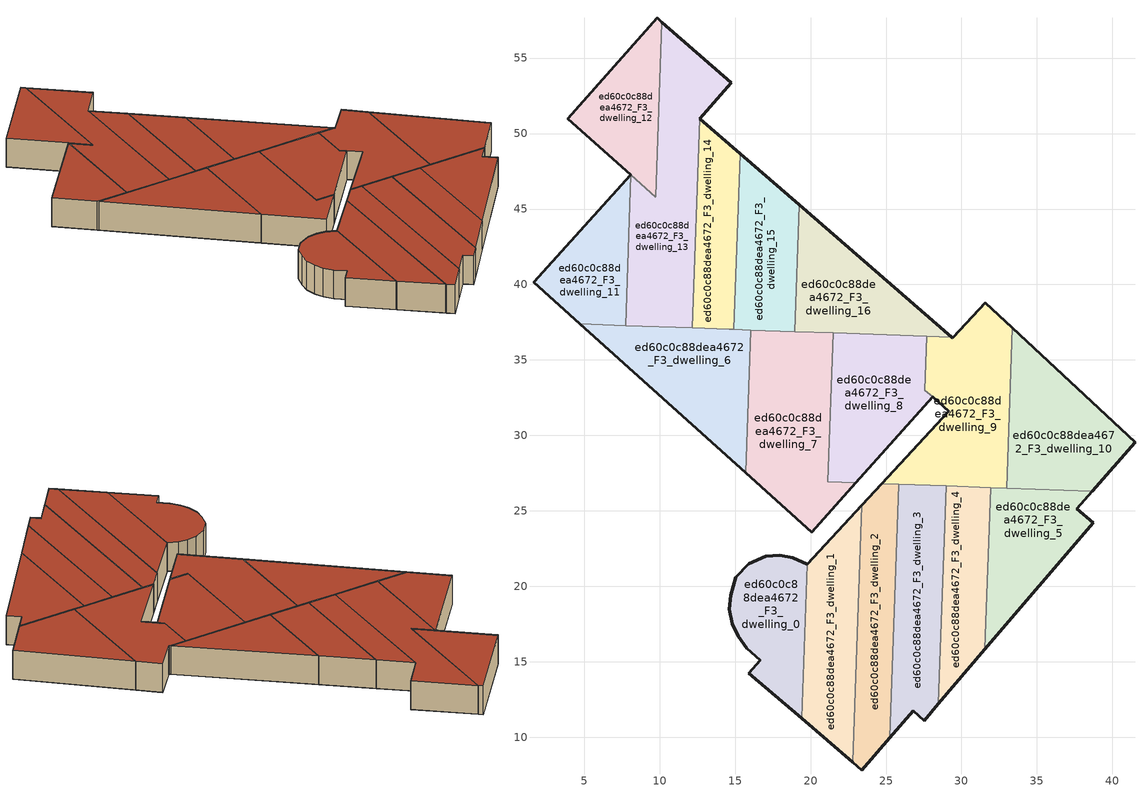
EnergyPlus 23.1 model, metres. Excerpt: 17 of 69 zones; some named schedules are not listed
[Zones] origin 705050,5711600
ed60c0c88dea4672_F3_dwelling_0
 floor to ed60c0c88dea4672_F2_dwelling_0 (EU_floor_Construction): 19.42,11.25 19.78,21.48 18.82,21.91 17.95,22.05 17.03,22 15.9,21.5 15.06,20.6 14.71,19.42 14.62,18.49 14.83,17.53 15.2,16.7 15.78,15.91 16.69,15.12 15.92,14.25 z9
 wall outside (EU_wall_Construction): 19.42,11.25 15.92,14.25 16.69,15.12 15.78,15.91 15.2,16.7 14.83,17.53 14.62,18.49 14.71,19.42 15.06,20.6 15.9,21.5 17.03,22 17.95,22.05 18.82,21.91 19.78,21.48 z9:12
 wall to ed60c0c88dea4672_F3_dwelling_1 (EU_wall_Construction): 19.78,21.48 19.42,11.25 z9:12
 roof outside (EU_roof_Construction): 19.78,21.48 19.42,11.25 15.92,14.25 16.69,15.12 15.78,15.91 15.2,16.7 14.83,17.53 14.62,18.49 14.71,19.42 15.06,20.6 15.9,21.5 17.03,22 17.95,22.05 18.82,21.91 z12
ed60c0c88dea4672_F3_dwelling_1
 floor to ed60c0c88dea4672_F2_dwelling_1 (EU_floor_Construction): 22.79,8.36 23.39,25.38 19.78,21.48 19.42,11.25 z9
 wall outside (EU_wall_Construction): 19.78,21.48 23.39,25.38 / 22.79,8.36 19.42,11.25 z9:12
 wall to ed60c0c88dea4672_F3_dwelling_2 (EU_wall_Construction): 23.39,25.38 22.79,8.36 z9:12
 roof outside (EU_roof_Construction): 23.39,25.38 22.79,8.36 19.42,11.25 19.78,21.48 z12
ed60c0c88dea4672_F3_dwelling_10
 floor to ed60c0c88dea4672_F2_dwelling_10 (EU_floor_Construction): 38.66,26.31 41.5,29.56 33.38,37.13 33,26.51 z9
 wall outside (EU_wall_Construction): 33.38,37.13 41.5,29.56 38.66,26.31 z9:12
 wall to ed60c0c88dea4672_F3_dwelling_9 (EU_wall_Construction): 33,26.51 33.38,37.13 z9:12
 wall to ed60c0c88dea4672_F3_dwelling_5 (EU_wall_Construction): 38.66,26.31 33,26.51 z9:12
 roof outside (EU_roof_Construction): 41.5,29.56 38.66,26.31 33,26.51 33.38,37.13 z12
ed60c0c88dea4672_F3_dwelling_11
 floor to ed60c0c88dea4672_F2_dwelling_11 (EU_floor_Construction): 7.75,37.28 8.1,47.26 1.65,40.14 4.71,37.38 z9
 wall outside (EU_wall_Construction): 4.71,37.38 1.65,40.14 8.1,47.26 z9:12
 wall to ed60c0c88dea4672_F3_dwelling_13 (EU_wall_Construction): 8.1,47.26 7.75,37.28 z9:12
 wall to ed60c0c88dea4672_F3_dwelling_6 (EU_wall_Construction): 7.75,37.28 4.71,37.38 z9:12
 roof outside (EU_roof_Construction): 8.1,47.26 7.75,37.28 4.71,37.38 1.65,40.14 z12
ed60c0c88dea4672_F3_dwelling_12
 floor to ed60c0c88dea4672_F2_dwelling_12 (EU_floor_Construction): 9.75,45.8 10.16,57.37 9.83,57.66 3.9,51 z9
 wall outside (EU_wall_Construction): 8.1,47.26 3.9,51 9.83,57.66 10.16,57.37 z9:12
 wall to ed60c0c88dea4672_F3_dwelling_13 (EU_wall_Construction): 10.16,57.37 9.75,45.8 / 9.75,45.79 8.1,47.26 z9:12
 roof outside (EU_roof_Construction): 10.16,57.37 9.75,45.79 3.9,51 9.83,57.66 z12
ed60c0c88dea4672_F3_dwelling_13
 floor to ed60c0c88dea4672_F2_dwelling_13 (EU_floor_Construction): 12.16,37.12 12.65,50.97 14.74,53.37 10.16,57.37 9.75,45.79 8.1,47.26 7.75,37.28 z9
 wall outside (EU_wall_Construction): 10.16,57.37 14.74,53.37 12.65,50.97 z9:12
 wall to ed60c0c88dea4672_F3_dwelling_14 (EU_wall_Construction): 12.65,50.97 12.16,37.12 z9:12
 wall to ed60c0c88dea4672_F3_dwelling_6 (EU_wall_Construction): 12.16,37.12 7.75,37.28 z9:12
 roof outside (EU_roof_Construction): 14.74,53.37 12.65,50.97 12.16,37.12 7.75,37.28 8.1,47.26 9.75,45.79 10.16,57.37 z12
ed60c0c88dea4672_F3_dwelling_14
 floor to ed60c0c88dea4672_F2_dwelling_14 (EU_floor_Construction): 14.92,37.02 15.33,48.65 12.65,50.97 12.16,37.12 14.62,37.03 z9
 wall outside (EU_wall_Construction): 12.65,50.97 15.33,48.65 z9:12
 wall to ed60c0c88dea4672_F3_dwelling_15 (EU_wall_Construction): 15.33,48.65 14.92,37.02 z9:12
 wall to ed60c0c88dea4672_F3_dwelling_6 (EU_wall_Construction): 14.92,37.02 14.62,37.03 12.16,37.12 z9:12
 roof outside (EU_roof_Construction): 15.33,48.65 14.92,37.02 14.62,37.03 12.16,37.12 12.65,50.97 z12
ed60c0c88dea4672_F3_dwelling_15
 floor to ed60c0c88dea4672_F2_dwelling_15 (EU_floor_Construction): 18.94,36.88 19.24,45.27 15.33,48.65 14.92,37.02 z9
 wall outside (EU_wall_Construction): 15.33,48.65 19.24,45.27 z9:12
 wall to ed60c0c88dea4672_F3_dwelling_16 (EU_wall_Construction): 19.24,45.27 18.94,36.88 z9:12
 wall to ed60c0c88dea4672_F3_dwelling_7 (EU_wall_Construction): 18.94,36.88 16.04,36.98 z9:12
 wall to ed60c0c88dea4672_F3_dwelling_6 (EU_wall_Construction): 16.04,36.98 14.92,37.02 z9:12
 roof outside (EU_roof_Construction): 19.24,45.27 18.94,36.88 14.92,37.02 15.33,48.65 z12
ed60c0c88dea4672_F3_dwelling_16
 floor to ed60c0c88dea4672_F2_dwelling_16 (EU_floor_Construction): 29.36,36.51 19.24,45.27 18.94,36.88 z9
 wall outside (EU_wall_Construction): 19.24,45.27 29.36,36.51 z9:12
 wall to ed60c0c88dea4672_F3_dwelling_8 (EU_wall_Construction): 27.7,36.57 21.49,36.79 z9:12
 wall to ed60c0c88dea4672_F3_dwelling_9 (EU_wall_Construction): 29.36,36.51 27.7,36.57 z9:12
 wall to ed60c0c88dea4672_F3_dwelling_7 (EU_wall_Construction): 21.49,36.79 18.94,36.88 z9:12
 roof outside (EU_roof_Construction): 29.36,36.51 18.94,36.88 19.24,45.27 z12
ed60c0c88dea4672_F3_dwelling_2
 floor to ed60c0c88dea4672_F2_dwelling_2 (EU_floor_Construction): 25.26,9.96 25.85,26.76 24.71,26.8 23.39,25.38 22.79,8.36 23.4,7.83 z9
 wall outside (EU_wall_Construction): 25.26,9.96 23.4,7.83 22.79,8.36 / 23.39,25.38 24.71,26.8 z9:12
 wall to ed60c0c88dea4672_F3_dwelling_3 (EU_wall_Construction): 25.85,26.76 25.26,9.96 z9:12
 wall to ed60c0c88dea4672_F3_dwelling_9 (EU_wall_Construction): 24.71,26.8 25.85,26.76 z9:12
 roof outside (EU_roof_Construction): 25.85,26.76 25.26,9.96 23.4,7.83 22.79,8.36 23.39,25.38 24.71,26.8 z12
ed60c0c88dea4672_F3_dwelling_3
 floor to ed60c0c88dea4672_F2_dwelling_3 (EU_floor_Construction): 27.53,11.11 28.47,12.21 28.98,26.65 25.85,26.76 25.26,9.96 26.82,11.75 z9
 wall outside (EU_wall_Construction): 28.47,12.21 27.53,11.11 26.82,11.75 25.26,9.96 z9:12
 wall to ed60c0c88dea4672_F3_dwelling_4 (EU_wall_Construction): 28.98,26.65 28.47,12.21 z9:12
 wall to ed60c0c88dea4672_F3_dwelling_9 (EU_wall_Construction): 25.85,26.76 28.98,26.65 z9:12
 roof outside (EU_roof_Construction): 28.98,26.65 28.47,12.21 27.53,11.11 26.82,11.75 25.26,9.96 25.85,26.76 z12
ed60c0c88dea4672_F3_dwelling_4
 floor to ed60c0c88dea4672_F2_dwelling_4 (EU_floor_Construction): 28.47,12.21 31.55,15.82 31.93,26.55 28.98,26.65 z9
 wall outside (EU_wall_Construction): 31.55,15.82 28.47,12.21 z9:12
 wall to ed60c0c88dea4672_F3_dwelling_5 (EU_wall_Construction): 31.93,26.55 31.55,15.82 z9:12
 wall to ed60c0c88dea4672_F3_dwelling_9 (EU_wall_Construction): 28.98,26.65 31.93,26.55 z9:12
 roof outside (EU_roof_Construction): 31.93,26.55 31.55,15.82 28.47,12.21 28.98,26.65 z12
ed60c0c88dea4672_F3_dwelling_5
 floor to ed60c0c88dea4672_F2_dwelling_5 (EU_floor_Construction): 31.55,15.82 38.72,24.23 37.65,25.15 38.66,26.31 31.93,26.55 z9
 wall outside (EU_wall_Construction): 38.66,26.31 37.65,25.15 38.72,24.23 31.55,15.82 z9:12
 wall to ed60c0c88dea4672_F3_dwelling_9 (EU_wall_Construction): 31.93,26.55 33,26.51 z9:12
 roof outside (EU_roof_Construction): 38.66,26.31 37.65,25.15 38.72,24.23 31.55,15.82 31.93,26.55 z12
ed60c0c88dea4672_F3_dwelling_6
 floor to ed60c0c88dea4672_F2_dwelling_6 (EU_floor_Construction): 15.71,27.51 16.04,36.98 4.71,37.38 z9
 wall outside (EU_wall_Construction): 15.71,27.51 4.71,37.38 z9:12
 wall to ed60c0c88dea4672_F3_dwelling_7 (EU_wall_Construction): 16.04,36.98 15.71,27.51 z9:12
 roof outside (EU_roof_Construction): 16.04,36.98 15.71,27.51 4.71,37.38 z12
ed60c0c88dea4672_F3_dwelling_7
 floor to ed60c0c88dea4672_F2_dwelling_7 (EU_floor_Construction): 20.08,23.59 23.01,26.87 21.14,26.93 21.49,36.79 16.04,36.98 15.71,27.51 z9
 wall outside (EU_wall_Construction): 23.01,26.87 20.08,23.59 15.71,27.51 z9:12
 wall to ed60c0c88dea4672_F3_dwelling_8 (EU_wall_Construction): 21.49,36.79 21.14,26.93 23.01,26.87 z9:12
 roof outside (EU_roof_Construction): 21.49,36.79 21.14,26.93 23.01,26.87 20.08,23.59 15.71,27.51 16.04,36.98 z12
ed60c0c88dea4672_F3_dwelling_8
 floor to ed60c0c88dea4672_F2_dwelling_8 (EU_floor_Construction): 23.01,26.87 28.08,32.55 27.57,33.01 27.7,36.57 21.49,36.79 21.14,26.93 z9
 wall outside (EU_wall_Construction): 28.08,32.55 23.01,26.87 z9:12
 wall to ed60c0c88dea4672_F3_dwelling_9 (EU_wall_Construction): 27.7,36.57 27.57,33.01 28.08,32.55 z9:12
 roof outside (EU_roof_Construction): 27.7,36.57 27.57,33.01 28.08,32.55 23.01,26.87 21.14,26.93 21.49,36.79 z12
ed60c0c88dea4672_F3_dwelling_9
 floor to ed60c0c88dea4672_F2_dwelling_9 (EU_floor_Construction): 33,26.51 33.38,37.13 31.59,38.8 29.45,36.51 29.41,36.47 29.36,36.51 27.7,36.57 27.57,33.01 28.09,32.56 29.16,31.6 24.71,26.8 z9
 wall outside (EU_wall_Construction): 24.71,26.8 29.16,31.6 28.09,32.56 / 29.36,36.51 29.41,36.47 29.45,36.51 31.59,38.8 33.38,37.13 z9:12
 roof outside (EU_roof_Construction): 33.38,37.13 33,26.51 24.71,26.8 29.16,31.6 28.09,32.56 27.57,33.01 27.7,36.57 29.36,36.51 29.41,36.47 29.45,36.51 31.59,38.8 z12
[Building]
EU S2 Campaign: North Axis=0; Terrain=City; Solar Distribution=FullExterior
[Site:Location]
London: Latitude=51.5; Longitude=-0.5; Time Zone=0; Elevation=25
[SizingPeriod:WeatherFileDays]
AnnualSizingPeriod: Begin Month=1; Begin Day of Month=1; End Month=12; End Day of Month=31; Day of Week for Start Day=Monday; Use Weather File Daylight Saving Period=No; Use Weather File Rain and Snow Indicators=No
[MATERIAL]
EU_InternalMass_Material: Roughness=MediumRough; Thickness=0.1; Conductivity=1; Density=1800; Specific Heat=900; Thermal Absorptance=0.9; Solar Absorptance=0.7; Visible Absorptance=0.7
[MATERIAL:NOMASS] Roughness=MediumRough; Thermal Absorptance=0.9; Solar Absorptance=0.7; Visible Absorptance=0.7
Name | Thermal Resistance
EU_wall_NoMass | 0.635353
EU_roof_NoMass | 0.675062
EU_floor_NoMass | 1.96382
[CONSTRUCTION]
EU_wall_Construction: EU_wall_NoMass
EU_roof_Construction: EU_roof_NoMass
EU_floor_Construction: EU_floor_NoMass
EU_InternalMass_Construction: EU_InternalMass_Material
[ZONE] Type=1; Multiplier=1; Ceiling Height=autocalculate; Floor Area=autocalculate; Part of Total Floor Area=Yes
Name | Volume
ed60c0c88dea4672_F3_dwelling_0 | 114.811
ed60c0c88dea4672_F3_dwelling_1 | 142.055
ed60c0c88dea4672_F3_dwelling_10 | 162.089
ed60c0c88dea4672_F3_dwelling_11 | 104.973
ed60c0c88dea4672_F3_dwelling_12 | 110.538
ed60c0c88dea4672_F3_dwelling_13 | 214.989
ed60c0c88dea4672_F3_dwelling_14 | 105.617
ed60c0c88dea4672_F3_dwelling_15 | 120.866
ed60c0c88dea4672_F3_dwelling_16 | 131.399
ed60c0c88dea4672_F3_dwelling_2 | 128.458
ed60c0c88dea4672_F3_dwelling_3 | 145.515
ed60c0c88dea4672_F3_dwelling_4 | 111.343
ed60c0c88dea4672_F3_dwelling_5 | 128.46
ed60c0c88dea4672_F3_dwelling_6 | 161.067
ed60c0c88dea4672_F3_dwelling_7 | 195.821
ed60c0c88dea4672_F3_dwelling_8 | 150.617
ed60c0c88dea4672_F3_dwelling_9 | 187.389
[INTERNALMASS] Construction=EU_InternalMass_Construction
Name | Zone or ZoneList | Surface Area
ed60c0c88dea4672_F3_dwelling_0_EU_InternalMass | ed60c0c88dea4672_F3_dwelling_0 | 38.2705
ed60c0c88dea4672_F3_dwelling_1_EU_InternalMass | ed60c0c88dea4672_F3_dwelling_1 | 47.3516
ed60c0c88dea4672_F3_dwelling_2_EU_InternalMass | ed60c0c88dea4672_F3_dwelling_2 | 42.8197
ed60c0c88dea4672_F3_dwelling_3_EU_InternalMass | ed60c0c88dea4672_F3_dwelling_3 | 48.5051
ed60c0c88dea4672_F3_dwelling_4_EU_InternalMass | ed60c0c88dea4672_F3_dwelling_4 | 37.1142
ed60c0c88dea4672_F3_dwelling_5_EU_InternalMass | ed60c0c88dea4672_F3_dwelling_5 | 42.8196
ed60c0c88dea4672_F3_dwelling_6_EU_InternalMass | ed60c0c88dea4672_F3_dwelling_6 | 53.6892
ed60c0c88dea4672_F3_dwelling_7_EU_InternalMass | ed60c0c88dea4672_F3_dwelling_7 | 65.2743
ed60c0c88dea4672_F3_dwelling_8_EU_InternalMass | ed60c0c88dea4672_F3_dwelling_8 | 50.2013
ed60c0c88dea4672_F3_dwelling_9_EU_InternalMass | ed60c0c88dea4672_F3_dwelling_9 | 62.494
ed60c0c88dea4672_F3_dwelling_10_EU_InternalMass | ed60c0c88dea4672_F3_dwelling_10 | 54.0337
ed60c0c88dea4672_F3_dwelling_11_EU_InternalMass | ed60c0c88dea4672_F3_dwelling_11 | 34.9912
ed60c0c88dea4672_F3_dwelling_12_EU_InternalMass | ed60c0c88dea4672_F3_dwelling_12 | 36.8683
ed60c0c88dea4672_F3_dwelling_13_EU_InternalMass | ed60c0c88dea4672_F3_dwelling_13 | 71.6621
ed60c0c88dea4672_F3_dwelling_14_EU_InternalMass | ed60c0c88dea4672_F3_dwelling_14 | 35.2067
ed60c0c88dea4672_F3_dwelling_15_EU_InternalMass | ed60c0c88dea4672_F3_dwelling_15 | 40.2899
ed60c0c88dea4672_F3_dwelling_16_EU_InternalMass | ed60c0c88dea4672_F3_dwelling_16 | 43.8
[OTHEREQUIPMENT] Fuel Type=Electricity; Design Level Calculation Method=Watts/Area; Power per Zone Floor Area=1; Fraction Latent=0; Fraction Radiant=0; Fraction Lost=0; Carbon Dioxide Generation Rate=0; EndUse Subcategory=EU_Step8_InternalGains
Name | Zone or ZoneList or Space or SpaceList | Schedule
EU_Step8_InternalGain_ed60c0c88dea4672_F3_dwelling_0_f000 | ed60c0c88dea4672_F3_dwelling_0 | EU_Step8_GainSchedule_ed60c0c88dea4672_F3_dwelling_0_f000
EU_Step8_InternalGain_ed60c0c88dea4672_F3_dwelling_1_f000 | ed60c0c88dea4672_F3_dwelling_1 | EU_Step8_GainSchedule_ed60c0c88dea4672_F3_dwelling_1_f000
EU_Step8_InternalGain_ed60c0c88dea4672_F3_dwelling_2_f000 | ed60c0c88dea4672_F3_dwelling_2 | EU_Step8_GainSchedule_ed60c0c88dea4672_F3_dwelling_2_f000
EU_Step8_InternalGain_ed60c0c88dea4672_F3_dwelling_3_f000 | ed60c0c88dea4672_F3_dwelling_3 | EU_Step8_GainSchedule_ed60c0c88dea4672_F3_dwelling_3_f000
EU_Step8_InternalGain_ed60c0c88dea4672_F3_dwelling_4_f000 | ed60c0c88dea4672_F3_dwelling_4 | EU_Step8_GainSchedule_ed60c0c88dea4672_F3_dwelling_4_f000
EU_Step8_InternalGain_ed60c0c88dea4672_F3_dwelling_5_f000 | ed60c0c88dea4672_F3_dwelling_5 | EU_Step8_GainSchedule_ed60c0c88dea4672_F3_dwelling_5_f000
EU_Step8_InternalGain_ed60c0c88dea4672_F3_dwelling_6_f000 | ed60c0c88dea4672_F3_dwelling_6 | EU_Step8_GainSchedule_ed60c0c88dea4672_F3_dwelling_6_f000
EU_Step8_InternalGain_ed60c0c88dea4672_F3_dwelling_7_f000 | ed60c0c88dea4672_F3_dwelling_7 | EU_Step8_GainSchedule_ed60c0c88dea4672_F3_dwelling_7_f000
EU_Step8_InternalGain_ed60c0c88dea4672_F3_dwelling_8_f000 | ed60c0c88dea4672_F3_dwelling_8 | EU_Step8_GainSchedule_ed60c0c88dea4672_F3_dwelling_8_f000
EU_Step8_InternalGain_ed60c0c88dea4672_F3_dwelling_9_f000 | ed60c0c88dea4672_F3_dwelling_9 | EU_Step8_GainSchedule_ed60c0c88dea4672_F3_dwelling_9_f000
EU_Step8_InternalGain_ed60c0c88dea4672_F3_dwelling_10_f000 | ed60c0c88dea4672_F3_dwelling_10 | EU_Step8_GainSchedule_ed60c0c88dea4672_F3_dwelling_10_f000
EU_Step8_InternalGain_ed60c0c88dea4672_F3_dwelling_11_f000 | ed60c0c88dea4672_F3_dwelling_11 | EU_Step8_GainSchedule_ed60c0c88dea4672_F3_dwelling_11_f000
EU_Step8_InternalGain_ed60c0c88dea4672_F3_dwelling_12_f000 | ed60c0c88dea4672_F3_dwelling_12 | EU_Step8_GainSchedule_ed60c0c88dea4672_F3_dwelling_12_f000
EU_Step8_InternalGain_ed60c0c88dea4672_F3_dwelling_13_f000 | ed60c0c88dea4672_F3_dwelling_13 | EU_Step8_GainSchedule_ed60c0c88dea4672_F3_dwelling_13_f000
EU_Step8_InternalGain_ed60c0c88dea4672_F3_dwelling_14_f000 | ed60c0c88dea4672_F3_dwelling_14 | EU_Step8_GainSchedule_ed60c0c88dea4672_F3_dwelling_14_f000
EU_Step8_InternalGain_ed60c0c88dea4672_F3_dwelling_15_f000 | ed60c0c88dea4672_F3_dwelling_15 | EU_Step8_GainSchedule_ed60c0c88dea4672_F3_dwelling_15_f000
EU_Step8_InternalGain_ed60c0c88dea4672_F3_dwelling_16_f000 | ed60c0c88dea4672_F3_dwelling_16 | EU_Step8_GainSchedule_ed60c0c88dea4672_F3_dwelling_16_f000
[ZONEVENTILATION:DESIGNFLOWRATE] Schedule=EU_AlwaysOn; Design Flow Rate Calculation Method=AirChanges/Hour; Air Changes per Hour=0.555504; Ventilation Type=Natural; Fan Pressure Rise=0; Fan Total Efficiency=1; Constant Term Coefficient=1; Temperature Term Coefficient=0; Velocity Term Coefficient=0; Velocity Squared Term Coefficient=0; Minimum Indoor Temperature=-100; Maximum Indoor Temperature=100; Delta Temperature=-100; Minimum Outdoor Temperature=-100; Maximum Outdoor Temperature=100; Maximum Wind Speed=40
Name | Zone or ZoneList or Space or SpaceList
EU_ConstantAir_ed60c0c88dea4672_F3_dwelling_0 | ed60c0c88dea4672_F3_dwelling_0
EU_ConstantAir_ed60c0c88dea4672_F3_dwelling_1 | ed60c0c88dea4672_F3_dwelling_1
EU_ConstantAir_ed60c0c88dea4672_F3_dwelling_2 | ed60c0c88dea4672_F3_dwelling_2
EU_ConstantAir_ed60c0c88dea4672_F3_dwelling_3 | ed60c0c88dea4672_F3_dwelling_3
EU_ConstantAir_ed60c0c88dea4672_F3_dwelling_4 | ed60c0c88dea4672_F3_dwelling_4
EU_ConstantAir_ed60c0c88dea4672_F3_dwelling_5 | ed60c0c88dea4672_F3_dwelling_5
EU_ConstantAir_ed60c0c88dea4672_F3_dwelling_6 | ed60c0c88dea4672_F3_dwelling_6
EU_ConstantAir_ed60c0c88dea4672_F3_dwelling_7 | ed60c0c88dea4672_F3_dwelling_7
EU_ConstantAir_ed60c0c88dea4672_F3_dwelling_8 | ed60c0c88dea4672_F3_dwelling_8
EU_ConstantAir_ed60c0c88dea4672_F3_dwelling_9 | ed60c0c88dea4672_F3_dwelling_9
EU_ConstantAir_ed60c0c88dea4672_F3_dwelling_10 | ed60c0c88dea4672_F3_dwelling_10
EU_ConstantAir_ed60c0c88dea4672_F3_dwelling_11 | ed60c0c88dea4672_F3_dwelling_11
EU_ConstantAir_ed60c0c88dea4672_F3_dwelling_12 | ed60c0c88dea4672_F3_dwelling_12
EU_ConstantAir_ed60c0c88dea4672_F3_dwelling_13 | ed60c0c88dea4672_F3_dwelling_13
EU_ConstantAir_ed60c0c88dea4672_F3_dwelling_14 | ed60c0c88dea4672_F3_dwelling_14
EU_ConstantAir_ed60c0c88dea4672_F3_dwelling_15 | ed60c0c88dea4672_F3_dwelling_15
EU_ConstantAir_ed60c0c88dea4672_F3_dwelling_16 | ed60c0c88dea4672_F3_dwelling_16
[HVACTEMPLATE:ZONE:IDEALLOADSAIRSYSTEM] System Availability Schedule=EU_AlwaysOn; Maximum Heating Supply Air Temperature=50; Minimum Cooling Supply Air Temperature=13; Maximum Heating Supply Air Humidity Ratio=0.0156; Minimum Cooling Supply Air Humidity Ratio=0.0077; Heating Limit=NoLimit; Cooling Limit=NoLimit; Heating Availability Schedule=EU_AlwaysOn; Cooling Availability Schedule=EU_CoolingOff; Dehumidification Control Type=ConstantSensibleHeatRatio; Cooling Sensible Heat Ratio=0.7; Dehumidification Setpoint=60; Humidification Control Type=None; Humidification Setpoint=30; Outdoor Air Method=None; Outdoor Air Flow Rate per Person=0.00944; Outdoor Air Flow Rate per Zone Floor Area=0; Outdoor Air Flow Rate per Zone=0; Demand Controlled Ventilation Type=None; Outdoor Air Economizer Type=NoEconomizer; Heat Recovery Type=None; Sensible Heat Recovery Effectiveness=0.7; Latent Heat Recovery Effectiveness=0.65
Name | Template Thermostat
ed60c0c88dea4672_F3_dwelling_0 | EU_HeatOnly_ed60c0c88dea4672_F3_dwelling_0
ed60c0c88dea4672_F3_dwelling_1 | EU_HeatOnly_ed60c0c88dea4672_F3_dwelling_1
ed60c0c88dea4672_F3_dwelling_2 | EU_HeatOnly_ed60c0c88dea4672_F3_dwelling_2
ed60c0c88dea4672_F3_dwelling_3 | EU_HeatOnly_ed60c0c88dea4672_F3_dwelling_3
ed60c0c88dea4672_F3_dwelling_4 | EU_HeatOnly_ed60c0c88dea4672_F3_dwelling_4
ed60c0c88dea4672_F3_dwelling_5 | EU_HeatOnly_ed60c0c88dea4672_F3_dwelling_5
ed60c0c88dea4672_F3_dwelling_6 | EU_HeatOnly_ed60c0c88dea4672_F3_dwelling_6
ed60c0c88dea4672_F3_dwelling_7 | EU_HeatOnly_ed60c0c88dea4672_F3_dwelling_7
ed60c0c88dea4672_F3_dwelling_8 | EU_HeatOnly_ed60c0c88dea4672_F3_dwelling_8
ed60c0c88dea4672_F3_dwelling_9 | EU_HeatOnly_ed60c0c88dea4672_F3_dwelling_9
ed60c0c88dea4672_F3_dwelling_10 | EU_HeatOnly_ed60c0c88dea4672_F3_dwelling_10
